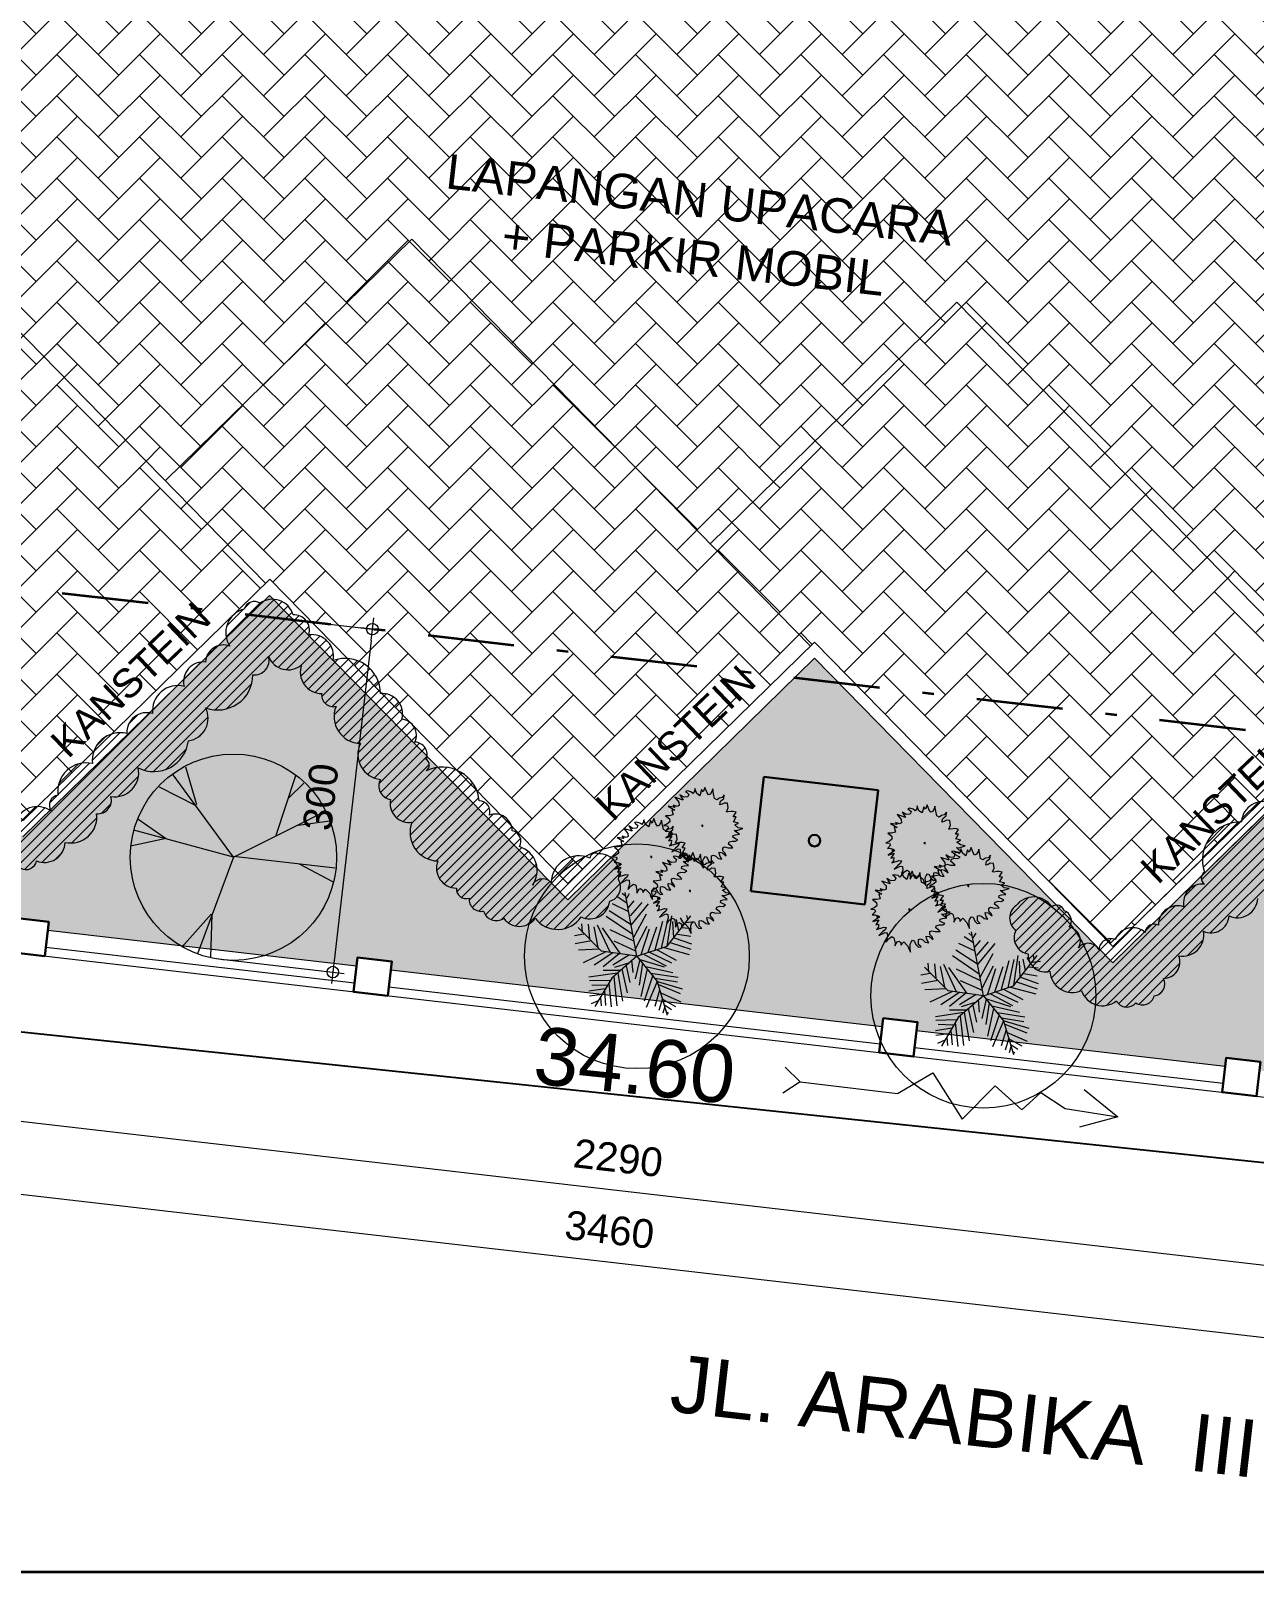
# Model space of a CAD drawing. Header units: millimetres. Extents: x -11 to 1625, y -267 to 180.
# Drawn here: x 841.68 to 852.31, y 119 to 132.4 of the extents above; entities that cross this region are included whole.
import ezdxf
from ezdxf.enums import TextEntityAlignment as Align

# ---------------------------------------------------------------- set-up
doc = ezdxf.new("R2010")
doc.units = ezdxf.units.MM
doc.linetypes.add('DASHDOT', pattern=[1, 0.5, -0.25, 0, -0.25])
for name, color, linetype, lineweight in [('ars', 11, 'Continuous', 5), ('batas jalan', 3, 'Continuous', 25), ('GRS KOP', 1, 'Continuous', 35), ('GSB', 1, 'DASHDOT', 35), ('KOLOM', 1, 'Continuous', 30), ('kop', 7, 'Continuous', 20), ('lan', 7, 'Continuous', 15), ('line', 11, 'Continuous', 5), ('not', 7, 'Continuous', 20), ('PAGAR', 4, 'Continuous', 18), ('POHON', 84, 'Continuous', 0), ('TEXT KETERANGAN', 7, 'Continuous', 9), ('Trees', 62, 'Continuous', 18), ('u', 6, 'Continuous', 20)]:
    doc.layers.add(name, color=color, linetype=linetype, lineweight=lineweight)
doc.styles.add('ATTR', font='romans.shx', dxfattribs={"width": 0.8, "height": 1.735066})
doc.styles.add('BARU', font='complex.shx')
doc.styles.get("Standard").update_dxf_attribs({"font": 'ARIALUNI.TTF'})
doc.dimstyles.new('SK100', dxfattribs={"dimtxt": 0.25, "dimasz": 0.1, "dimexe": 0.1, "dimexo": 0, "dimgap": 0.15, "dimtad": 1, "dimdec": 0, "dimlfac": 100, "dimzin": 12, "dimdsep": 46, "dimtxsty": 'Standard', "dimblk": 'BULAT', "dimcen": 0.1, "dimclrd": 256, "dimclre": 256, "dimclrt": 256, "dimadec": 0, "dimazin": 3, "dimtfac": 1, "dimtdec": 0, "dimtofl": 0, "dimtmove": 0, "dimatfit": 3, "dimldrblk": 'BULAT', "dimfxl": 0, "dimtolj": 1, "dimtzin": 0, "dimlwd": -1, "dimlwe": -1, "dimarcsym": 0})
pattern_1 = [(45, (886.80874, -134.3415), (4e-17, 0.35921024), [0.762, -0.254]), (135, (886.98835, -134.1619), (4e-17, 0.35921024), [0.762, -0.254])]

# ---------------------------------------------------------------- blocks, each defined once
blk = doc.blocks.new('kop')
at = {"layer": 'GRS KOP'}
blk.add_lwpolyline([(1, 54), (83, 54), (83, 1), (1, 1)], close=True, dxfattribs=at)
at = {"layer": 'kop', "style": 'BARU', "flags": 4}
for p, height in [((73.8, 5.4), 0.35), ((80.303, 5.382), 0.25), ((73.8, 4.9), 0.35), ((80.303, 4.882), 0.25), ((73.8, 4.4), 0.35), ((80.303, 4.382), 0.25)]:
    blk.add_attdef('-', p, '', height=height, dxfattribs=at)
at = {"layer": 'kop', "flags": 4}
for tag, p in [('AR-00', (78.057, 2.648)), ('00', (81.238, 2.647))]:
    blk.add_attdef(tag, text='', height=0.35, dxfattribs=at).set_placement(p, align=Align.MIDDLE)
blk = doc.blocks.new('BULAT')
for p, q in [((-1, 0), (1, 0)), ((0, -1), (0, 1))]:
    blk.add_line(p, q)
blk.add_circle((0, 0), 0.5)
blk = doc.blocks.new('*D3022')
at = {"layer": 'Defpoints', "color": 0}
for p in [(843.657, 127.311), (843.312, 124.331), (844.306, 124.216)]:
    blk.add_point(p, dxfattribs=at)
at = {"layer": 'u'}
for p, q in [((843.657, 127.311), (844.75, 127.185)), ((844.639, 127.097), (844.317, 124.315)), ((843.312, 124.331), (844.405, 124.205))]:
    blk.add_line(p, q, dxfattribs=at)
at = {"layer": 'u', "xscale": 0.1, "yscale": 0.1, "zscale": 0.1}
for p, rotation in [((844.65, 127.196), 83.40635702926868), ((844.306, 124.216), 263.4063570292687)]:
    blk.add_blockref('BULAT', p, dxfattribs=dict(at, rotation=rotation))
at = {"layer": 'u', "insert": (844.202, 125.738), "char_height": 0.25, "attachment_point": 5, "rotation": 83.4064}
blk.add_mtext('\\A1;300', dxfattribs=at)
blk = doc.blocks.new('*D3029')
at = {"layer": 'Defpoints', "color": 0}
for p in [(843.657, 127.311), (843.312, 124.331), (844.306, 124.216)]:
    blk.add_point(p, dxfattribs=at)
at = {"layer": 'u'}
for p, q in [((843.657, 127.311), (844.75, 127.185)), ((844.639, 127.097), (844.317, 124.315)), ((843.312, 124.331), (844.405, 124.205))]:
    blk.add_line(p, q, dxfattribs=at)
at = {"layer": 'u', "xscale": 0.1, "yscale": 0.1, "zscale": 0.1}
for p, rotation in [((844.65, 127.196), 83.40635702926868), ((844.306, 124.216), 263.4063570292687)]:
    blk.add_blockref('BULAT', p, dxfattribs=dict(at, rotation=rotation))
at = {"layer": 'u', "insert": (844.202, 125.738), "char_height": 0.25, "attachment_point": 5, "rotation": 83.4064}
blk.add_mtext('\\A1;300', dxfattribs=at)
blk = doc.blocks.new('pohon6')
for points in [[(0, 0.266), (-0.013, 0.247), (-0.018, 0.232), (-0.023, 0.211), (-0.027, 0.202), (-0.049, 0.223), (-0.082, 0.23), (-0.092, 0.208), (-0.089, 0.191), (-0.091, 0.174), (-0.114, 0.189), (-0.122, 0.217), (-0.146, 0.23), (-0.134, 0.208), (-0.137, 0.189), (-0.132, 0.168), (-0.147, 0.155), (-0.179, 0.161), (-0.216, 0.168), (-0.206, 0.161), (-0.186, 0.14), (-0.186, 0.125), (-0.204, 0.12), (-0.245, 0.12), (-0.22, 0.097), (-0.24, 0.092), (-0.203, 0.064), (-0.226, 0.049), (-0.263, 0.049), (-0.245, 0.039), (-0.236, 0.024), (-0.251, 0.015), (-0.266, -0.006), (-0.268, -0.021), (-0.26, -0.015), (-0.24, -0.006), (-0.226, -0.019), (-0.233, -0.045), (-0.26, -0.067), (-0.216, -0.058), (-0.256, -0.107), (-0.213, -0.092), (-0.191, -0.099), (-0.189, -0.114), (-0.208, -0.138), (-0.189, -0.133), (-0.213, -0.174), (-0.169, -0.14), (-0.179, -0.159), (-0.142, -0.163), (-0.147, -0.191), (-0.156, -0.217), (-0.126, -0.198), (-0.104, -0.204), (-0.097, -0.228), (-0.096, -0.254), (-0.084, -0.23), (-0.069, -0.228), (-0.055, -0.258), (-0.049, -0.241), (-0.03, -0.217), (-0.03, -0.234), (-0.022, -0.213), (-0.008, -0.271), (-0.005, -0.226), (0.02, -0.26), (0.023, -0.239), (0.044, -0.249), (0.054, -0.266), (0.057, -0.211), (0.065, -0.196), (0.077, -0.208), (0.085, -0.232), (0.101, -0.266), (0.096, -0.217), (0.104, -0.204), (0.131, -0.211), (0.154, -0.23), (0.163, -0.236), (0.146, -0.204), (0.141, -0.183), (0.154, -0.172), (0.193, -0.178), (0.21, -0.185), (0.189, -0.159), (0.189, -0.148), (0.204, -0.138), (0.221, -0.144), (0.206, -0.116), (0.245, -0.099), (0.266, -0.101), (0.292, -0.097), (0.263, -0.088), (0.238, -0.08), (0.228, -0.069), (0.218, -0.054), (0.226, -0.045), (0.255, -0.043), (0.278, -0.032), (0.283, -0.013)], [(0.285, -0.013), (0.261, -0.024), (0.248, -0.019), (0.228, -0.011), (0.23, 0.004), (0.243, 0.017), (0.263, 0.026), (0.277, 0.049), (0.256, 0.045), (0.24, 0.045), (0.225, 0.049), (0.236, 0.069), (0.255, 0.08), (0.266, 0.086), (0.246, 0.086), (0.225, 0.077), (0.204, 0.084), (0.203, 0.099), (0.218, 0.12), (0.23, 0.153), (0.218, 0.148), (0.194, 0.133), (0.181, 0.142), (0.183, 0.165), (0.193, 0.187), (0.189, 0.206), (0.176, 0.193), (0.159, 0.178), (0.147, 0.185), (0.149, 0.202), (0.156, 0.232), (0.137, 0.217), (0.117, 0.206), (0.124, 0.223), (0.126, 0.269), (0.109, 0.239), (0.082, 0.223), (0.079, 0.254), (0.057, 0.223), (0.032, 0.254), (0.023, 0.234), (0, 0.266)]]:
    blk.add_lwpolyline(points)
blk.add_lwpolyline([(0.002, 0.009), (0, 0), (0.008, 0.002), (0.01, 0.006)], close=True)
blk = doc.blocks.new('*U598')
for p, q in [((-258.7244, 1362.456), (-332.3336, 1421.4348)), ((0, 0), (-266.7, 1447.8)), ((-231.1146, 1315.2628), (-166.7002, 1421.4348)), ((-185.1152, 1008.5578), (-553.1612, 1185.4942)), ((-221.9198, 1197.3052), (-433.5526, 1338.8594)), ((-194.31, 1102.9442), (-65.4812, 1256.284)), ((-148.3106, 914.1968), (118.5418, 1220.9018)), ((-129.8956, 701.8528), (265.7602, 1185.4942)), ((-1234.059, 536.7274), (-1252.4486, 737.2604)), ((-1105.2302, 725.4494), (-1077.6458, 395.1732)), ((-902.8176, 713.6638), (-617.5756, 100.2538)), ((-93.091, 489.5342), (-700.3796, 902.3858)), ((-129.8956, 713.6638), (-626.7704, 1032.1544)), ((-74.7014, 418.7444), (219.7608, 961.39)), ((412.9786, 147.447), (587.8068, 796.2392)), ((560.197, 182.8292), (698.2206, 819.8358)), ((685.8, 228.6), (1219.2, 914.4)), ((689.0258, 230.0224), (790.2448, 914.1968)), ((808.6344, 784.4282), (827.0494, 418.7444)), ((891.4384, 831.6214), (946.658, 572.1096)), ((983.4626, 867.0036), (1066.2666, 725.4494)), ((1112.2914, 760.8316), (1296.3144, 784.4282)), ((1121.4862, 925.9824), (1149.0706, 831.6214)), ((-1206.4492, 501.3198), (-1418.082, 465.9376)), ((-800.1, 114.3), (-1333.5, 647.7)), ((-976.4268, 666.4706), (-884.4026, 194.6402)), ((-369.1382, 53.086), (-783.1836, 642.874)), ((-617.5756, 607.4918), (-74.7014, 347.98)), ((-28.6766, 171.0436), (228.9556, 678.2816)), ((100.1268, 41.275), (284.1498, 619.2774)), ((256.5654, 88.4682), (449.7832, 666.4706)), ((845.439, 418.7444), (1241.0948, 277.1902)), ((919.0482, 501.3198), (1222.6798, 454.152)), ((1029.462, 654.685), (1241.0948, 631.0884)), ((-1031.621, 347.98), (-1399.667, 277.1902)), ((-847.598, 159.2326), (-1326.0578, 135.636)), ((-718.7946, 88.4682), (-1215.644, -147.447)), ((-543.9664, 76.6572), (-967.2066, -206.4512)), ((0, 0), (-800.1, 114.3)), ((-405.9428, 53.086), (-764.794, -241.8334)), ((0, 0), (-571.5, -495.3)), ((-166.7002, 29.4894), (-543.9664, -206.4512)), ((-525.5514, 347.98), (-28.6766, 123.8504)), ((0, 0), (685.8, 228.6)), ((0, 0), (457.2, -571.5)), ((164.5412, 41.275), (661.416, -218.2368)), ((284.1498, 88.4682), (781.0246, -147.447)), ((458.978, 147.447), (891.4384, -88.4682)), ((615.4166, 194.6402), (1185.8752, 41.275)), ((753.4148, 312.5978), (1222.6798, 159.2326)), ((-387.5278, -324.4088), (-764.794, -324.4088)), ((-166.7002, -147.447), (-507.1618, -253.619)), ((-341.5284, -289.0012), (-221.9198, -831.6214)), ((-240.3094, -218.2368), (-157.5054, -595.7062)), ((-120.7008, -88.4682), (-93.091, -371.5766)), ((63.3222, -76.6826), (-37.8714, -513.1308)), ((44.9326, -64.897), (615.4166, -241.8334)), ((127.7366, -159.258), (54.1274, -654.685)), ((228.9556, -289.0012), (90.932, -914.1968)), ((192.151, -230.0224), (817.8292, -371.5766)), ((-442.7474, -383.3876), (-1086.8406, -477.7486)), ((-617.5756, -548.5384), (-1077.6458, -560.324)), ((-681.9646, -666.496), (-1022.4262, -654.685)), ((-571.5, -495.3), (-952.5, -1143)), ((-635.9652, -607.5172), (-580.771, -1150.1374)), ((-525.5514, -465.963), (-451.9422, -1126.5408)), ((-433.5526, -383.3876), (-323.1134, -1020.3688)), ((357.759, -430.5554), (164.5412, -1020.3688)), ((458.978, -572.1096), (210.5406, -1161.923)), ((311.7596, -383.3876), (937.4378, -477.7486)), ((412.9786, -501.3452), (919.0482, -583.9206)), ((457.2, -571.5), (685.8, -1333.5)), ((468.1982, -572.1096), (1029.462, -737.2604)), ((486.5878, -642.8994), (983.4626, -843.4324)), ((-718.7946, -737.2604), (-1086.8406, -796.2392)), ((-783.1836, -867.029), (-1077.6458, -902.4112)), ((-875.2078, -1008.5832), (-1040.8412, -1079.3476)), ((-829.2084, -937.7934), (-810.7934, -1126.5408)), ((-737.1842, -784.4536), (-709.5744, -1114.7298)), ((514.1976, -772.6426), (403.7838, -1138.3264)), ((578.612, -961.39), (495.7826, -1232.7128)), ((541.8074, -831.6214), (992.6574, -1032.1544)), ((578.612, -973.1756), (873.0488, -1138.3264)), ((624.6114, -1161.923), (587.8068, -1291.6916)), ((624.6114, -1102.9442), (781.0246, -1209.1162)), ((679.8056, -1268.095), (716.6102, -1291.6916))]:
    blk.add_line(p, q)
blk = doc.blocks.new('PALEM')
at = {"layer": 'Trees'}
blk.add_circle((0, 0), 0.882, dxfattribs=at)
at = {"layer": 'Trees', "xscale": 0.0003460693359613742, "yscale": 0.0003460693359613742, "zscale": 0.0003460693359375}
blk.add_blockref('*U598', (0, 0), dxfattribs=at)
blk = doc.blocks.new('Deciduous Tree 13 PV')
at = {"layer": 'POHON'}
for p, q in [((0.001, 0.001), (-0.438, 0.6)), ((-0.266, 0.38), (-0.347, 0.655)), ((0.311, 0.16), (0.454, 0.594)), ((-0.271, 0.374), (-0.538, 0.509)), ((0.401, 0.429), (0.511, 0.539)), ((-0.495, 0.136), (-0.695, 0.276)), ((0.001, 0.001), (0.664, 0.332)), ((0.473, 0.234), (0.697, 0.264)), ((-0.49, 0.136), (-0.748, 0.081)), ((0.001, 0.001), (-0.724, 0.197)), ((0, 0), (-0.261, -0.702)), ((0.001, 0.008), (0.74, -0.078)), ((0.478, -0.047), (0.721, -0.176)), ((-0.161, -0.414), (-0.376, -0.653)), ((-0.156, -0.414), (-0.166, -0.726))]:
    blk.add_line(p, q, dxfattribs=at)
blk.add_circle((0, 0), 0.75, dxfattribs=at)
at = {"layer": 'POHON', "style": 'ATTR', "width": 0.8, "flags": 9}
blk.add_attdef('ESTCODE', (0.001, 0.001), '', height=0.000003, rotation=180, dxfattribs=at)
blk = doc.blocks.new('*D3037')
at = {"layer": 'Defpoints', "color": 0}
for p in [(835.553, 125.152), (858.305, 122.522), (858.13, 121.008)]:
    blk.add_point(p, dxfattribs=at)
at = {"layer": 'u'}
for p, q in [((835.553, 125.152), (835.367, 123.538)), ((835.478, 123.626), (858.03, 121.019)), ((858.305, 122.522), (858.118, 120.908))]:
    blk.add_line(p, q, dxfattribs=at)
at = {"layer": 'u', "xscale": 0.1, "yscale": 0.1, "zscale": 0.1}
for p, rotation in [((835.378, 123.638), 173.4063570292611), ((858.13, 121.008), 353.4063570292611)]:
    blk.add_blockref('BULAT', p, dxfattribs=dict(at, rotation=rotation))
at = {"layer": 'u', "insert": (846.786, 122.599), "char_height": 0.25, "attachment_point": 5, "rotation": 353.4064}
blk.add_mtext('\\A1;2290', dxfattribs=at)
blk = doc.blocks.new('*D3033')
at = {"layer": 'Defpoints', "color": 0}
for p in [(829.731, 125.747), (864.104, 121.782), (863.866, 119.717)]:
    blk.add_point(p, dxfattribs=at)
at = {"layer": 'u'}
for p, q in [((829.731, 125.747), (829.482, 123.583)), ((829.593, 123.671), (863.766, 119.729)), ((864.104, 121.782), (863.854, 119.618))]:
    blk.add_line(p, q, dxfattribs=at)
at = {"layer": 'u', "xscale": 0.1, "yscale": 0.1, "zscale": 0.1}
for p, rotation in [((829.493, 123.683), 173.4190750474977), ((863.866, 119.717), 353.4190750474976)]:
    blk.add_blockref('BULAT', p, dxfattribs=dict(at, rotation=rotation))
at = {"layer": 'u', "insert": (846.711, 121.976), "char_height": 0.25, "attachment_point": 5, "rotation": 353.4191}
blk.add_mtext('\\A1;3460', dxfattribs=at)

msp = doc.modelspace()

# ---------------------------------------------------------------- hatches: boundary and pattern name
at = {"layer": 'ars'}
h = msp.add_hatch(dxfattribs=at)
h.set_pattern_fill('AR-HBONE', color=256, scale=0.0025)
h.set_pattern_definition(pattern_1)
edge = h.paths.add_edge_path()
edge.add_line((831.8528921, 131.8301396), (830.9104223, 125.9155354))
edge.add_line((830.9104223, 125.9155354), (830.8845862, 125.6920236))
edge.add_line((830.8845862, 125.6920236), (835.5534981, 125.152337))
edge.add_line((835.5534981, 125.152337), (835.5793342, 125.3758488))
edge.add_line((835.5793342, 125.3758488), (835.6785833, 125.3643764))
edge.add_line((835.6785833, 125.3643764), (835.8983404, 127.2755837))
edge.add_arc((837.8852489, 127.0471223), 2, 83.40635703, 173.44074308, ccw=False)
edge.add_line((838.1149028, 129.0338933), (840.2580879, 131.1331211))
edge.add_line((840.2580879, 131.1331211), (842.8504184, 128.4865079))
edge.add_line((842.8504184, 128.4865079), (844.9936035, 130.5857357))
edge.add_line((844.9936035, 130.5857357), (847.585934, 127.9391225))
edge.add_line((847.585934, 127.9391225), (849.7291191, 130.0383503))
edge.add_line((849.7291191, 130.0383503), (852.3214496, 127.3917371))
edge.add_line((852.3214496, 127.3917371), (854.4646347, 129.4909649))
edge.add_line((854.4646347, 129.4909649), (857.9045836, 125.9789843))
edge.add_line((857.9045836, 125.9789843), (859.0238026, 133.0028032))
edge.add_line((859.0238026, 133.0028032), (850.2270895, 134.4045261))
edge.add_line((850.2270895, 134.4045261), (849.9910481, 132.9232144))
edge.add_line((849.9910481, 132.9232144), (842.5844895, 134.1034215))
edge.add_line((842.5844895, 134.1034215), (842.8205309, 135.5847332))
edge.add_line((842.8205309, 135.5847332), (833.9326605, 137.0009817))
edge.add_line((833.9326605, 137.0009817), (831.9438674, 137.2296599))
edge.add_line((831.9438674, 137.2296599), (831.2987957, 133.1814196))
edge.add_line((831.2987957, 133.1814196), (831.8528921, 131.8301396))
h = msp.add_hatch(dxfattribs=at)
h.set_pattern_fill('AR-HBONE', color=256, scale=0.0025)
h.set_pattern_definition(pattern_1)
h.paths.add_polyline_path([(843.7218138, 127.5968656), (840.2580879, 131.1331211), (838.1149028, 129.0338933, -0.0101909724), (838.1956753, 129.0228843), (841.6143484, 125.532625)])
h.paths.add_polyline_path([(844.9936035, 130.5857357), (842.8504184, 128.4865079), (843.7218138, 127.5968656), (843.7575336, 127.6318528), (846.349864, 124.9852395), (848.4573294, 127.0494802)])
h.paths.add_polyline_path([(849.7291191, 130.0383503), (847.585934, 127.9391225), (848.4573294, 127.0494802), (848.4930492, 127.0844674), (851.0853796, 124.4378541), (853.192845, 126.5020948)])
h.paths.add_polyline_path([(854.4646347, 129.4909649), (852.3214496, 127.3917371), (853.192845, 126.5020948), (853.2285648, 126.537082), (855.8208953, 123.8904687), (857.9283606, 125.9547094), (857.9045836, 125.9789843)])
at = {"layer": 'POHON'}
h = msp.add_hatch(dxfattribs=at)
h.set_pattern_fill('GRASS', color=91, scale=0.01, style=0)
h.set_pattern_definition([(90, (835.77792, 122.70595), (-0.179605, 0.179605), [0.047625, -0.311585]), (45, (835.77792, 122.70595), (-0.179605, 0.179605), [0.047625, -0.206375]), (135, (835.77792, 122.70595), (-0.179605, -0.179605), [0.047625, -0.206375])])
edge = h.paths.add_edge_path()
edge.add_line((835.7779219, 125.3528937), (835.9976858, 127.2641607))
edge.add_arc((837.8852489, 127.0471223), 1.9, 82.05863616, 173.44074308, ccw=False)
edge.add_line((838.1477521, 128.9289012), (841.6128832, 125.3912112))
edge.add_line((841.6128832, 125.3912112), (843.7560683, 127.490439))
edge.add_line((843.7560683, 127.490439), (846.3483988, 124.8438258))
edge.add_line((846.3483988, 124.8438258), (848.4915839, 126.9430536))
edge.add_line((848.4915839, 126.9430536), (851.0839144, 124.2964404))
edge.add_line((851.0839144, 124.2964404), (853.2270995, 126.3956682))
edge.add_line((853.2270995, 126.3956682), (855.81943, 123.7490549))
edge.add_line((855.81943, 123.7490549), (857.9983349, 125.8832699))
edge.add_line((857.9983349, 125.8832699), (858.0300679, 125.8508724))
edge.add_arc((857.810649, 125.1188426), 0.7642069, -10.80432045, 73.31440342, ccw=False)
edge.add_line((858.561309, 124.9755879), (858.1400213, 122.7680248))
edge.add_line((858.1400213, 122.7680248), (858.0325354, 122.7804493))
edge.add_line((858.0325354, 122.7804493), (858.0239233, 122.7059454))
edge.add_line((858.0239233, 122.7059454), (855.3390939, 123.0162889))
edge.add_line((855.3390939, 123.0162889), (855.3477059, 123.0907928))
edge.add_line((855.3477059, 123.0907928), (855.0496902, 123.1252409))
edge.add_line((855.0496902, 123.1252409), (855.0410782, 123.050737))
edge.add_line((855.0410782, 123.050737), (852.3589373, 123.3607697))
edge.add_line((852.3589373, 123.3607697), (852.3675493, 123.4352736))
edge.add_line((852.3675493, 123.4352736), (852.0695337, 123.4697217))
edge.add_line((852.0695337, 123.4697217), (852.0609217, 123.3952178))
edge.add_line((852.0609217, 123.3952178), (849.3787808, 123.7052505))
edge.add_line((849.3787808, 123.7052505), (849.3873928, 123.7797544))
edge.add_line((849.3873928, 123.7797544), (849.0893772, 123.8142025))
edge.add_line((849.0893772, 123.8142025), (849.0807651, 123.7396986))
edge.add_line((849.0807651, 123.7396986), (844.8092074, 124.2334544))
edge.add_line((844.8092074, 124.2334544), (844.8178195, 124.3079583))
edge.add_line((844.8178195, 124.3079583), (844.5198038, 124.3424064))
edge.add_line((844.5198038, 124.3424064), (844.5111918, 124.2679025))
edge.add_line((844.5111918, 124.2679025), (841.8290509, 124.5779352))
edge.add_line((841.8290509, 124.5779352), (841.8376629, 124.6524391))
edge.add_line((841.8376629, 124.6524391), (841.5396473, 124.6868872))
edge.add_line((841.5396473, 124.6868872), (841.5310352, 124.6123833))
edge.add_line((841.5310352, 124.6123833), (838.8488944, 124.922416))
edge.add_line((838.8488944, 124.922416), (838.8575064, 124.9969199))
edge.add_line((838.8575064, 124.9969199), (838.5594907, 125.031368))
edge.add_line((838.5594907, 125.031368), (838.5508787, 124.9568641))
edge.add_line((838.5508787, 124.9568641), (835.8687378, 125.2668968))
edge.add_line((835.8687378, 125.2668968), (835.8773499, 125.3414007))
edge.add_line((835.8773499, 125.3414007), (835.777915, 125.352834))
at = {"layer": 'Trees'}
h = msp.add_hatch(dxfattribs=at)
h.set_pattern_fill('ANSI31', color=256, scale=0.02, style=0)
h.set_pattern_definition([(45, (839.13004, 124.58665), (-0.0449013, 0.0449013), [])])
edge = h.paths.add_edge_path()
edge.add_arc((839.5244464, 127.3612521), 0.1529578, 8.46135721, 118.46135711)
edge.add_arc((839.4278276, 127.3307914), 0.1666294, 81.81453447, 191.81453437)
edge.add_arc((839.2628192, 127.1933686), 0.103324, 88.94134561, 198.94134551)
edge.add_arc((839.3300234, 127.0435669), 0.2017921, 144.81972142, 254.81972132)
edge.add_arc((839.5436278, 126.812903), 0.2688544, 172.32361244, 282.32361235)
edge.add_arc((839.7056166, 126.5864101), 0.110682, 199.07225747, 309.07225737)
edge.add_arc((839.954678, 126.4962481), 0.1793486, 178.64731224, 288.64731214)
edge.add_arc((840.2268136, 126.3376624), 0.2150899, 183.0242559, 293.0242558)
edge.add_arc((840.4030537, 126.0744255), 0.1129009, 144.67480899, 254.67480889)
edge.add_arc((840.4871427, 125.9618828), 0.113987, 178.16179825, 288.16179815)
edge.add_arc((840.6733175, 125.8107375), 0.1566171, 164.12643704, 274.12643694)
edge.add_arc((840.8750797, 125.6210503), 0.1934115, 170.03292172, 280.03292162)
edge.add_arc((841.123566, 125.441945), 0.2150909, 183.02442068, 293.02442058)
edge.add_arc((841.4442988, 125.316962), 0.2476032, 197.14067166, 307.14067156)
edge.add_arc((841.6405198, 125.1986502), 0.0918407, 239.41888376, 349.41888366)
edge.add_arc((841.7987258, 125.3498589), 0.1812806, 247.99383394, 357.99383384)
edge.add_arc((842.0297904, 125.5638499), 0.2259158, 257.2406227, 367.2406226)
edge.add_arc((842.2639137, 125.7105716), 0.1186709, 265.16175147, 375.16175137)
edge.add_arc((842.4096652, 125.9488639), 0.2095915, 261.43592994, 371.43592984)
edge.add_arc((842.7503026, 126.2612232), 0.3026801, 243.46790338, 353.46790328)
edge.add_arc((843.0255711, 126.4221822), 0.1970419, 277.42012336, 387.42012326)
edge.add_arc((843.3058058, 126.7998849), 0.3056826, 249.84432377, 359.84432367)
edge.add_arc((843.6233679, 126.9278833), 0.1293757, 264.73108249, 374.73108239)
edge.add_arc((843.9178558, 127.0237518), 0.1806923, 200.39530905, 310.39530895)
edge.add_arc((844.2092481, 126.8227793), 0.185452, 160.02288917, 270.02288907)
edge.add_arc((844.3107959, 126.6249502), 0.1022259, 173.04577086, 283.04577076)
edge.add_arc((844.5529812, 126.4377649), 0.2359714, 158.20897499, 268.2089749)
edge.add_arc((844.7416765, 126.107449), 0.2176379, 154.27688682, 264.27688672)
edge.add_arc((844.8245428, 125.8343362), 0.1188855, 151.59185152, 261.59185142)
edge.add_arc((844.9702574, 125.6826114), 0.1666286, 168.18517276, 278.18517266)
edge.add_arc((845.2236734, 125.4282225), 0.2464982, 158.72072019, 268.72072009)
edge.add_arc((845.3818804, 125.1202873), 0.1748803, 159.41108725, 269.41108715)
edge.add_arc((845.4666185, 124.9411192), 0.0866423, 177.15719913, 287.15719903)
edge.add_arc((845.5936513, 124.8459554), 0.1022259, 173.04577086, 283.04577076)
edge.add_arc((845.7256888, 124.7763139), 0.1130022, 195.36711671, 305.36711661)
edge.add_arc((845.9280996, 124.7800961), 0.1672507, 215.00000005, 324.99999995)
edge.add_arc((846.2600262, 124.8299215), 0.2433924, 216.78783178, 326.78783168)
edge.add_arc((846.5402988, 124.8522389), 0.1734798, 243.78289824, 353.78289814)
edge.add_arc((846.6847908, 124.9529186), 0.1226969, 283.17583503, 393.17583493)
edge.add_arc((846.6219044, 125.0709768), 0.1732348, 342.90719724, 452.90719714)
edge.add_arc((846.58882, 125.1991651), 0.0509859, 61.53848274, 171.53848264)
edge.add_arc((846.4442913, 124.9831891), 0.2424808, 67.16599611, 177.16599601)
edge.add_arc((846.1298606, 124.9260506), 0.0999907, 43.73609726, 153.73609716)
edge.add_arc((845.8665481, 125.0990002), 0.2161408, 323.45458415, 433.45458405)
edge.add_arc((845.8490523, 125.3528117), 0.091771, 329.46898182, 439.46898172)
edge.add_arc((845.7182755, 125.4416919), 0.1475556, 0.52226936, 110.52226926)
edge.add_arc((845.5793993, 125.6115616), 0.0927265, 340.02356499, 450.02356489)
edge.add_arc((845.2574806, 125.6735749), 0.3233426, 5.45054029, 115.45054019)
edge.add_arc((845.0836862, 126.0153013), 0.0607483, 305.00000005, 414.99999995)
edge.add_arc((845.0164451, 126.1048229), 0.1095543, 338.72029415, 448.72029405)
edge.add_arc((844.8931569, 126.2746293), 0.1394377, 334.38617018, 444.38617008)
edge.add_arc((844.7349868, 126.4599551), 0.1780065, 344.83819936, 454.83819926)
edge.add_arc((844.4142919, 126.6364968), 0.3056826, 0.15567633, 110.15567623)
edge.add_arc((844.1246971, 126.9612958), 0.1881096, 348.39633513, 458.39633503)
edge.add_arc((843.9677509, 127.1865074), 0.1352587, 343.18932451, 453.18932441)
edge.add_arc((843.78215, 127.2710266), 0.185106, 15.84159815, 125.84159805)
edge.add_arc((843.622682, 127.348234), 0.0889708, 54.96202274, 164.96202264)
edge.add_arc((843.5877257, 127.1659865), 0.2115628, 103.94025828, 213.94025818)
edge.add_arc((843.3542529, 126.9053135), 0.1538826, 67.87520462, 177.87520452)
edge.add_arc((843.1811072, 126.7398668), 0.1722445, 83.54343331, 193.54343321)
edge.add_arc((842.9594028, 126.485414), 0.2208818, 75.78243401, 185.78243391)
edge.add_arc((842.6885279, 126.2975873), 0.1732836, 72.84303793, 182.84303783)
edge.add_arc((842.4574631, 126.0537148), 0.2423199, 76.152988, 186.1529879)
edge.add_arc((842.1629013, 125.7862445), 0.2473825, 77.47759691, 187.47759681)
edge.add_arc((841.9343957, 125.6638249), 0.0917715, 100.53114186, 210.53114177)
edge.add_arc((841.7388608, 125.4522092), 0.201972, 54.7777444, 164.7777443)
edge.add_arc((841.301179, 125.5206323), 0.2432835, 356.37247887, 466.37247877)
edge.add_arc((841.076342, 125.7651456), 0.1566535, 355.93860996, 465.93860986)
edge.add_arc((840.9169488, 126.0289601), 0.162338, 315.79655767, 425.79655757)
edge.add_arc((840.8141771, 126.2067839), 0.1719214, 350.03308854, 460.03308844)
edge.add_arc((840.6117659, 126.357289), 0.1734798, 6.21710186, 116.21710176)
edge.add_arc((840.4510763, 126.5004189), 0.0849757, 8.46128276, 118.46128266)
edge.add_arc((840.2219584, 126.6191805), 0.1936982, 346.85320707, 456.85320697)
edge.add_arc((840.0712384, 126.8611935), 0.1369432, 338.72065453, 448.72065443)
edge.add_arc((839.9255238, 127.051521), 0.1580717, 340.24870318, 450.24870308)
edge.add_arc((839.7393118, 127.2094647), 0.1855259, 0.03908501, 110.03908491)
h = msp.add_hatch(dxfattribs=at)
h.set_pattern_fill('ANSI31', color=256, scale=0.02, style=0)
h.set_pattern_definition([(45, (850.187765, 123.35195), (-0.0449013, 0.0449013), [])])
edge = h.paths.add_edge_path()
edge.add_arc((850.3180112, 124.685666), 0.1302461, 125.00000005, 234.99999995)
edge.add_arc((850.3683057, 124.5141252), 0.1408211, 152.58000619, 262.58000609)
edge.add_arc((850.4964992, 124.3643535), 0.1467295, 176.04129188, 286.04129178)
edge.add_arc((850.7341565, 124.2354803), 0.1974852, 183.52527337, 293.52527327)
edge.add_arc((850.9954322, 124.1159108), 0.1925357, 198.62839712, 308.62839702)
edge.add_arc((851.2064123, 124.0158191), 0.1037988, 208.99787521, 318.99787511)
edge.add_arc((851.3430699, 124.0349309), 0.104917, 236.22801751, 346.22801741)
edge.add_arc((851.4321091, 124.1135746), 0.1044152, 277.07549816, 387.07549806)
edge.add_arc((851.52336, 124.3056466), 0.1445561, 270.68222727, 380.68222717)
edge.add_arc((851.6907086, 124.5381853), 0.1843023, 259.96690103, 369.96690093)
edge.add_arc((851.936803, 124.714675), 0.1583549, 245.9346509, 355.9346508)
edge.add_arc((852.1664597, 124.8662795), 0.1779181, 246.23438402, 356.23438392)
edge.add_arc((852.3957061, 125.1028052), 0.2535401, 258.23129627, 368.23129618)
edge.add_arc((852.6119841, 125.2738438), 0.1391234, 284.42191301, 394.42191291)
edge.add_arc((852.747715, 125.4930458), 0.1421133, 261.51526582, 371.51526572)
edge.add_arc((852.9417668, 125.6989122), 0.1857631, 252.84282331, 362.84282321)
edge.add_arc((853.1509188, 125.7975378), 0.092479, 255.20374156, 365.20374146)
edge.add_arc((853.4538896, 125.7415792), 0.2204719, 163.0308437, 273.0308436)
edge.add_arc((853.5665466, 125.5192607), 0.1010228, 178.77769558, 288.77769548)
edge.add_arc((853.8148534, 125.4090854), 0.2162765, 176.14795342, 286.14795332)
edge.add_arc((854.1481853, 125.1806237), 0.2739658, 175.66299899, 285.66299889)
edge.add_arc((854.4624038, 124.886307), 0.2421849, 172.75935597, 282.75935587)
edge.add_arc((854.5825705, 124.4980397), 0.1660395, 113.67714896, 223.67714886)
edge.add_arc((854.5558931, 124.3162793), 0.1150087, 144.3108862, 254.3108861)
edge.add_arc((854.7237055, 124.2719599), 0.2097042, 198.46090648, 308.46090638)
edge.add_arc((854.9181946, 124.0731074), 0.0728269, 151.59195052, 261.59195042)
edge.add_arc((855.0984048, 123.9558279), 0.1961464, 166.66638916, 276.66638906)
edge.add_arc((855.2613291, 123.7597686), 0.1401594, 179.49351718, 289.49351708)
edge.add_arc((855.4736197, 123.6375406), 0.165815, 183.42197895, 293.42197885)
edge.add_arc((855.7687242, 123.6127459), 0.2622011, 209.0599461, 319.059946)
edge.add_arc((856.0162373, 123.5881829), 0.15533, 251.4375453, 361.4375452)
edge.add_arc((856.2147135, 123.6819505), 0.0997124, 244.32941582, 354.32941572)
edge.add_arc((856.4532716, 123.8425363), 0.2201433, 230.73393611, 340.73393601)
edge.add_arc((856.5948442, 123.9023921), 0.1481299, 296.563436, 406.56343591)
edge.add_arc((856.5329727, 124.0543188), 0.1696227, 344.83813095, 454.83813085)
edge.add_arc((856.4278792, 124.1730172), 0.1038, 28.99794263, 138.99794253)
edge.add_arc((856.3032352, 124.1556934), 0.0971695, 61.53866522, 171.53866512)
edge.add_arc((856.1692525, 124.0440985), 0.1314654, 73.25777079, 183.2577707)
edge.add_arc((856.0370727, 123.9432275), 0.0934047, 89.43144003, 199.43143993)
edge.add_arc((855.872427, 123.8320449), 0.1108109, 46.29712814, 156.29712804)
edge.add_arc((855.611669, 123.8578013), 0.1603991, 6.72699251, 116.72699241)
edge.add_arc((855.4314328, 124.0512478), 0.1191794, 335.09694047, 445.09694037)
edge.add_arc((855.3384075, 124.2037227), 0.1085838, 341.90157695, 451.90157685)
edge.add_arc((855.2378186, 124.3370871), 0.1001164, 345.63403689, 455.63403679)
edge.add_arc((855.0460045, 124.4219182), 0.1825862, 4.64987511, 114.64987501)
edge.add_arc((854.8590783, 124.6229266), 0.1161906, 342.43717796, 452.43717786)
edge.add_arc((854.6374754, 124.79268), 0.22321, 346.08766529, 456.08766519)
edge.add_arc((854.4563111, 125.0501047), 0.1614384, 347.30662109, 457.30662099)
edge.add_arc((854.2862872, 125.2248077), 0.1502012, 354.43127044, 464.43127035)
edge.add_arc((853.9952499, 125.3914449), 0.254487, 355.22702333, 465.22702323)
edge.add_arc((853.7455518, 125.661335), 0.184471, 352.41880166, 462.41880156)
edge.add_arc((853.5613019, 125.9058812), 0.1582693, 335.99302305, 445.99302295)
edge.add_arc((853.4517853, 126.0654606), 0.1205881, 359.19370703, 469.19370693)
edge.add_arc((853.2586343, 126.1712352), 0.1537201, 3.02432346, 113.02432336)
edge.add_arc((853.0694435, 126.2223358), 0.1575623, 35.00000005, 144.99999995)
edge.add_arc((852.9723776, 126.229117), 0.089509, 110.94814787, 220.94814777)
edge.add_arc((852.9438726, 126.0388324), 0.1373077, 106.54524576, 216.54524566)
edge.add_arc((852.818381, 125.8271916), 0.1307641, 83.33351813, 193.33351803)
edge.add_arc((852.6203417, 125.6613343), 0.1530598, 62.44725947, 172.44725937)
edge.add_arc((852.3911214, 125.5079438), 0.1900254, 65.93458823, 175.93458813)
edge.add_arc((852.1938771, 125.1913988), 0.3301067, 88.66393198, 198.66393188)
edge.add_arc((851.9184831, 125.0324135), 0.065123, 125.00000005, 234.99999995)
edge.add_arc((851.8605985, 124.8189403), 0.1614384, 82.69337901, 192.69337891)
edge.add_arc((851.6478703, 124.6255396), 0.167308, 70.72262787, 180.72262777)
edge.add_arc((851.4445071, 124.5517988), 0.080199, 63.27320524, 173.27320514)
edge.add_arc((851.257581, 124.4397), 0.1620783, 48.55525681, 158.55525671)
edge.add_arc((851.0666411, 124.40464), 0.1024801, 66.97567664, 176.97567654)
edge.add_arc((850.869066, 124.3566107), 0.1092046, 29.29599905, 139.29599895)
edge.add_arc((850.6839688, 124.4886912), 0.1190448, 329.25236788, 439.25236778)
edge.add_arc((850.6341117, 124.661194), 0.0909813, 322.37264463, 432.37264453)
edge.add_arc((850.5958048, 124.7282889), 0.0687171, 16.58502749, 126.58502739)
edge.add_arc((850.3959642, 124.6788397), 0.1902395, 33.36539819, 143.36539809)

# ---------------------------------------------------------------- linework, layer by layer
at = {"layer": 'batas jalan'}
msp.add_line((836.2028414, 124.2650861), (857.7398766, 121.9977431), dxfattribs=at)
msp.add_line((836.2028414, 124.2650861), (857.7398766, 121.9977431), dxfattribs=at)
at = {"layer": 'GSB', "ltscale": 1.5}
msp.add_line((866.5415506, 124.6658562), (828.4467648, 129.0692901), dxfattribs=at)
at = {"layer": 'KOLOM'}
for p, q in [((848.0523046, 125.9126272), (847.9374777, 124.9192416)), ((848.0523046, 125.9126272), (847.9374777, 124.9192416)), ((849.0456902, 125.7978002), (848.0523046, 125.9126272)), ((849.0456902, 125.7978002), (848.0523046, 125.9126272)), ((848.9308632, 124.8044147), (849.0456902, 125.7978002)), ((848.9308632, 124.8044147), (849.0456902, 125.7978002)), ((847.9374777, 124.9192416), (848.9308632, 124.8044147)), ((847.9374777, 124.9192416), (848.9308632, 124.8044147))]:
    msp.add_line(p, q, dxfattribs=at)
for points in [[(841.5051992, 124.3888715), (841.8032148, 124.3544234), (841.8376629, 124.6524391), (841.5396473, 124.6868872)], [(841.5051992, 124.3888715), (841.8032148, 124.3544234), (841.8376629, 124.6524391), (841.5396473, 124.6868872)], [(844.4853557, 124.0443907), (844.7833714, 124.0099426), (844.8178195, 124.3079583), (844.5198038, 124.3424064)], [(844.4853557, 124.0443907), (844.7833714, 124.0099426), (844.8178195, 124.3079583), (844.5198038, 124.3424064)], [(849.0549291, 123.5161868), (849.3529447, 123.4817387), (849.3873928, 123.7797544), (849.0893772, 123.8142025)], [(849.0549291, 123.5161868), (849.3529447, 123.4817387), (849.3873928, 123.7797544), (849.0893772, 123.8142025)], [(852.0350856, 123.171706), (852.3331013, 123.1372579), (852.3675493, 123.4352736), (852.0695337, 123.4697217)], [(852.0350856, 123.171706), (852.3331013, 123.1372579), (852.3675493, 123.4352736), (852.0695337, 123.4697217)]]:
    msp.add_lwpolyline(points, close=True, dxfattribs=at)
msp.add_circle((848.4915839, 125.3585209), 0.05, dxfattribs=at)
msp.add_circle((848.4915839, 125.3585209), 0.05, dxfattribs=at)
at = {"layer": 'lan'}
for p, q in [((840.2580879, 131.1331211), (843.7218138, 127.5968656)), ((842.8504184, 128.4865079), (844.9936035, 130.5857357)), ((844.9936035, 130.5857357), (848.4573294, 127.0494802)), ((847.585934, 127.9391225), (849.7291191, 130.0383503)), ((849.7291191, 130.0383503), (853.192845, 126.5020948)), ((841.6143484, 125.532625), (843.7575336, 127.6318528)), ((841.6143484, 125.532625), (843.7575336, 127.6318528)), ((843.7575336, 127.6318528), (846.349864, 124.9852395)), ((843.7575336, 127.6318528), (846.349864, 124.9852395)), ((841.6128832, 125.3912112), (843.7560683, 127.490439)), ((841.6128832, 125.3912112), (843.7560683, 127.490439)), ((843.7560683, 127.490439), (846.3483988, 124.8438258)), ((843.7560683, 127.490439), (846.3483988, 124.8438258)), ((846.349864, 124.9852395), (848.4930492, 127.0844674)), ((846.349864, 124.9852395), (848.4930492, 127.0844674)), ((848.4930492, 127.0844674), (851.0853796, 124.4378541)), ((848.4930492, 127.0844674), (851.0853796, 124.4378541)), ((846.3483988, 124.8438258), (848.4915839, 126.9430536)), ((846.3483988, 124.8438258), (848.4915839, 126.9430536)), ((848.4915839, 126.9430536), (851.0839144, 124.2964404)), ((848.4915839, 126.9430536), (851.0839144, 124.2964404)), ((851.0853796, 124.4378541), (853.2285648, 126.537082)), ((851.0853796, 124.4378541), (853.2285648, 126.537082)), ((851.0839144, 124.2964404), (853.2270995, 126.3956682)), ((851.0839144, 124.2964404), (853.2270995, 126.3956682)), ((835.8429018, 125.043385), (857.9980873, 122.4824336)), ((835.8429018, 125.043385), (857.9980873, 122.4824336))]:
    msp.add_line(p, q, dxfattribs=at)
for points in [[(841.6128832, 125.3912112), (843.7560683, 127.490439), (846.3483988, 124.8438258), (848.4915839, 126.9430536), (851.0839144, 124.2964404), (853.2270995, 126.3956682)], [(852.3675493, 123.4352736), (852.0695337, 123.4697217), (852.0609217, 123.3952178), (849.3787808, 123.7052505), (849.3873928, 123.7797544), (849.0893772, 123.8142025), (849.0807651, 123.7396986), (844.8092074, 124.2334544), (844.8178195, 124.3079583), (844.5198038, 124.3424064), (844.5111918, 124.2679025), (841.8290509, 124.5779352), (841.8376629, 124.6524391), (841.5396473, 124.6868872)]]:
    msp.add_lwpolyline(points, dxfattribs=at)
at = {"layer": 'line'}
for p, q in [((848.2372106, 123.3895313), (848.3663492, 123.2623869)), ((848.2372106, 123.3895313), (848.3663492, 123.2623869)), ((848.3663492, 123.2623869), (848.2178884, 123.1621303)), ((848.3663492, 123.2623869), (848.2178884, 123.1621303)), ((848.3663492, 123.2623869), (849.2122577, 123.1592192)), ((848.3663492, 123.2623869), (849.2122577, 123.1592192)), ((849.2122577, 123.1592192), (849.5216199, 123.3405553)), ((849.2122577, 123.1592192), (849.5216199, 123.3405553)), ((849.5216199, 123.3405553), (849.77608, 122.9385617)), ((849.5216199, 123.3405553), (849.77608, 122.9385617)), ((849.77608, 122.9385617), (850.0634884, 123.2280992)), ((849.77608, 122.9385617), (850.0634884, 123.2280992)), ((850.0634884, 123.2280992), (850.2939897, 123.0185364)), ((850.0634884, 123.2280992), (850.2939897, 123.0185364)), ((850.2939897, 123.0185364), (850.458404, 123.1696845)), ((850.2939897, 123.0185364), (850.458404, 123.1696845)), ((850.458404, 123.1696845), (850.6702687, 123.0295063)), ((850.458404, 123.1696845), (850.6702687, 123.0295063)), ((850.8343744, 123.1946188), (851.1283839, 122.9572177)), ((850.8343744, 123.1946188), (851.1283839, 122.9572177)), ((850.6702687, 123.0295063), (851.1283839, 122.9572177)), ((850.6702687, 123.0295063), (851.1283839, 122.9572177)), ((851.1283839, 122.9572177), (850.7965692, 122.8683454)), ((851.1283839, 122.9572177), (850.7965692, 122.8683454))]:
    msp.add_line(p, q, dxfattribs=at)
at = {"layer": 'PAGAR'}
for p, q in [((844.5111918, 124.2679025), (841.8290509, 124.5779352)), ((844.5111918, 124.2679025), (841.8290509, 124.5779352)), ((844.4939677, 124.1188946), (841.8118269, 124.4289274)), ((844.4939677, 124.1188946), (841.8118269, 124.4289274)), ((849.0807651, 123.7396986), (844.8092074, 124.2334544)), ((849.0807651, 123.7396986), (844.8092074, 124.2334544)), ((849.0635411, 123.5906907), (844.7919834, 124.0844466)), ((849.0635411, 123.5906907), (844.7919834, 124.0844466)), ((852.0609217, 123.3952178), (849.3787808, 123.7052505)), ((852.0609217, 123.3952178), (849.3787808, 123.7052505)), ((852.0436976, 123.2462099), (849.3615568, 123.5562427)), ((852.0436976, 123.2462099), (849.3615568, 123.5562427))]:
    msp.add_line(p, q, dxfattribs=at)
at = {"layer": 'Trees'}
for points in [[(841.5937951, 125.1195837, 0.52056705), (841.7307989, 125.1817858, 0.52056705), (841.9798953, 125.3435128, 0.52056705), (842.2539046, 125.5923235, 0.52056705), (842.3784538, 125.7416093, 0.52056705), (842.6150957, 125.99042, 0.52056705), (843.0510178, 126.2267904, 0.52056705), (843.2004761, 126.5129223, 0.52056705), (843.6114872, 126.7990543, 0.52056705), (843.7484909, 126.9607813, 0.52056705), (844.0349548, 126.886138, 0.52056705), (844.2093221, 126.6373273, 0.52056705), (844.3338713, 126.5253628, 0.52056705), (844.5456061, 126.2019087, 0.52056705), (844.7199734, 125.8908959, 0.52056705), (844.807159, 125.7167285, 0.52056705), (844.9939808, 125.5176802, 0.52056705), (845.2181701, 125.1817858, 0.52056705), (845.3800829, 124.9454163, 0.52056705), (845.4921775, 124.8583325, 0.52056705), (845.6167267, 124.746368, 0.52056705), (845.7910959, 124.6841651, 0.52056705), (846.0651034, 124.6841651, 0.52056705), (846.46366, 124.6966055, 0.52056705), (846.7127583, 124.8334517, 0.52056705), (846.7874874, 125.0200596, 0.52056705), (846.6131182, 125.2439887, 0.52056705), (846.5383891, 125.2066674, 0.52056705), (846.2021071, 124.9951779, 0.52056705), (846.0401924, 124.9702971, 0.52056705), (845.9280996, 125.3061915, 0.52056705), (845.8658251, 125.4430369, 0.52056705), (845.6665468, 125.5798831, 0.52056705), (845.5793612, 125.7042881, 0.52056705), (845.11853, 125.9655392, 0.52056705), (845.11853, 126.0650633, 0.52056705), (845.0188918, 126.2143499, 0.52056705), (844.9067972, 126.4133982, 0.52056705), (844.7199734, 126.6373273, 0.52056705), (844.3089622, 126.9234593, 0.52056705), (844.0972294, 127.1473892, 0.52056705), (843.9602257, 127.3215566, 0.52056705), (843.6737618, 127.4210807, 0.52056705), (843.5367581, 127.3713183, 0.52056705), (843.4122089, 127.047865, 0.52056705), (843.2004761, 126.9110189, 0.52056705), (843.0136523, 126.6995302, 0.52056705), (842.7396449, 126.4631599, 0.52056705), (842.5154575, 126.2889924, 0.52056705), (842.2165391, 126.0277421, 0.52056705), (841.9176226, 125.7540505, 0.52056705), (841.855348, 125.6172044, 0.52056705), (841.5439751, 125.5052398, 0.52056705)], [(852.4686098, 125.6814523, 0.52056705), (852.2015741, 125.5214157, 0.52056705), (851.8811301, 125.0857591, 0.52056705), (851.8811301, 124.9790678, 0.52056705), (851.7031056, 124.7834669, 0.52056705), (851.4805756, 124.6234295, 0.52056705), (851.3648601, 124.561193, 0.52056705), (851.1067233, 124.4989564, 0.52056705), (850.9643037, 124.4100468, 0.52056705), (850.7862792, 124.4278286, 0.52056705), (850.7061687, 124.6056477, 0.52056705), (850.6616631, 124.7479034, 0.52056705), (850.5548484, 124.7834669, 0.52056705), (850.2433052, 124.7923574, 0.52056705), (850.2433052, 124.5789747, 0.52056705), (850.3501198, 124.3744833, 0.52056705), (850.537045, 124.2233372, 0.52056705), (850.8129834, 124.0544093, 0.52056705), (851.1156259, 123.9654998, 0.52056705), (851.2847477, 123.947718, 0.52056705), (851.4449707, 124.0099545, 0.52056705), (851.5250812, 124.1611007, 0.52056705), (851.6586, 124.3567016, 0.52056705), (851.8722294, 124.5700842, 0.52056705), (852.0947594, 124.7034486, 0.52056705), (852.3439937, 124.8545947, 0.52056705)]]:
    msp.add_lwpolyline(points, format="xyb", dxfattribs=at)
at = {"layer": 'u'}
msp.add_lwpolyline([(835.6785833, 125.3643764), (835.8983404, 127.2755837, -0.4263809452), (838.1956753, 129.0228843), (841.6143484, 125.532625), (843.7575336, 127.6318528), (846.349864, 124.9852395), (848.4930492, 127.0844674), (851.0853796, 124.4378541), (853.2285648, 126.537082), (855.8208953, 123.8904687), (857.9466415, 125.9722825, -0.423190975), (858.6595363, 124.9568424), (858.2396287, 122.7565111)], format="xyb", dxfattribs=at)

# ---------------------------------------------------------------- block references
at = {"layer": 'POHON', "xscale": 1.195661951756673, "yscale": 1.195661951756673, "zscale": 1.195661951756673}
msp.add_blockref('Deciduous Tree 13 PV', (843.442639, 125.2142415), dxfattribs=at)
at = {"layer": 'POHON', "xscale": 1.214265720776705, "yscale": 1.214265720776705, "zscale": 1.214265720776705, "rotation": 290.9253819340133}
for p in [(847.5106273, 125.4909594), (849.4420922, 125.3406565), (847.0665967, 125.2199209), (847.4037307, 124.9242425), (849.8227476, 124.9677515), (849.3103262, 124.7630188)]:
    msp.add_blockref('pohon6', p, dxfattribs=at)
at = {"layer": 'TEXT KETERANGAN'}
msp.add_blockref('kop', (827.2141618, 118), dxfattribs=at)
at = {"layer": 'Trees', "xscale": 1.107481307916277, "yscale": 1.107481307916276, "zscale": 1.107481307916277}
for p in [(846.9488146, 124.3538289), (849.959731, 124.0101213)]:
    msp.add_blockref('PALEM', p, dxfattribs=at)

# ---------------------------------------------------------------- texts
at = {"layer": 'not', "attachment_point": 1}
for s, width, insert, char_height, rotation in [('\\pi0.051195;LAPANGAN UPACARA\\P\\pi0.59564;+ PARKIR MOBIL', 4.496387274, (845.261276, 131.3333056), 0.3, 353.50149442), ('\\pi0.3731;KANSTEIN', 2.439246343, (841.5619382, 125.9861898), 0.25, 43.67809057), ('\\pi0.3731;KANSTEIN', 2.439246343, (846.2974538, 125.4388044), 0.25, 43.67809057), ('\\pi0.3731;KANSTEIN', 2.439246343, (851.0329694, 124.891419), 0.25, 43.67809057), ('\\pi0.25231;34.60', 2.190504275, (845.8360975, 123.773489), 0.5, 354.00685619), ('\\pi0.25231;34.60', 2.190504275, (845.8360975, 123.773489), 0.5, 354.00685619), ('\\pi0.10583;JL. ARABIKA  III', 5.253610777, (847.1730321, 120.9087423), 0.5, 353.50149442)]:
    msp.add_mtext_dynamic_manual_height_columns(s, width=width, gutter_width=12.5, heights=[0], dxfattribs=dict(at, insert=insert, char_height=char_height, rotation=rotation))

# ---------------------------------------------------------------- dimensions: what is measured, and where the dimension line sits
at = {"layer": 'u'}
for p1, p2, distance, picture, middle in [((843.6567786, 127.3111416), (843.3122978, 124.330985), 1, '*D3022', (844.2020322, 125.7381271)), ((843.6567786, 127.3111416), (843.3122978, 124.330985), 1, '*D3029', (844.2020322, 125.7381271)), ((829.7313633, 125.7469614), (864.10379, 121.781532), -2.0778502, '*D3033', (846.7112712, 121.9759861)), ((835.5534981, 125.152337), (858.304715, 122.5224895), -1.5248628, '*D3037', (846.7859019, 122.5985281))]:
    dim = msp.add_aligned_dim(p1=p1, p2=p2, distance=distance, dimstyle='SK100', dxfattribs=at)
    dim.commit()
    dim.dimension.update_dxf_attribs({"geometry": picture, "text_midpoint": middle})

doc.saveas('drawing.dxf')
